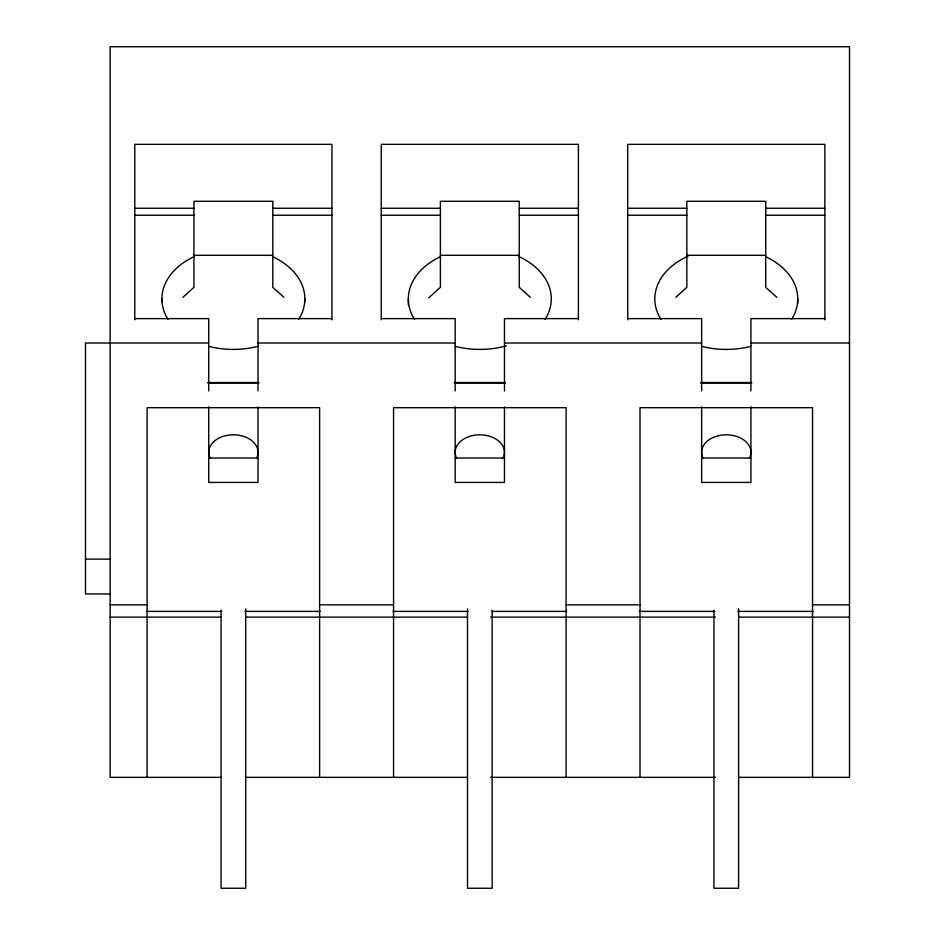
<?xml version="1.0" encoding="UTF-8"?>
<svg xmlns="http://www.w3.org/2000/svg" width="935" height="935" viewBox="0 0 935 935"><rect width="100%" height="100%" fill="white"/><g stroke="black" fill="none" stroke-linecap="round" stroke-linejoin="round"><path stroke-width="1.4" d="M182.851 297.295L193.942 287.337L193.942 201.282L272.798 201.282L272.798 287.337L283.889 297.295M428.768 297.762L440.385 287.337L440.385 201.282L519.252 201.282L519.252 287.337L530.344 297.295M675.748 297.295L686.839 287.337L686.839 201.282L765.707 201.282L765.707 287.337L776.798 297.295M134.792 208.26L193.942 208.26M272.798 208.26L331.948 208.26M381.246 208.26L440.385 208.26M519.252 208.26L578.403 208.26M627.689 208.26L686.839 208.26M765.707 208.26L824.857 208.26M134.792 215.225L193.942 215.225M272.798 215.225L331.948 215.225M381.246 215.225L440.385 215.225M519.252 215.225L578.403 215.225M627.689 215.225L686.839 215.225M765.707 215.225L824.857 215.225M193.942 255.313L272.798 255.313M440.385 255.313L519.252 255.313M686.839 255.313L765.707 255.313M134.792 318.613L208.727 318.613L208.727 390.935M331.948 318.613L258.013 318.613L258.013 390.935M381.246 318.613L455.181 318.613L455.181 390.935M578.403 318.613L504.468 318.613L504.468 390.935M627.689 318.613L701.636 318.613L701.636 390.935M824.857 318.613L750.922 318.613L750.922 390.935M208.727 343.005L85.494 343.005L85.494 593.947L110.143 593.947M258.013 343.005L455.181 343.005M504.468 343.005L701.636 343.005M750.922 343.005L849.506 343.005M208.026 382.532L258.714 382.532M454.468 382.532L505.169 382.532M700.923 382.532L751.623 382.532M207.85 383.023L258.89 383.023M454.305 383.023L505.344 383.023M700.759 383.023L751.798 383.023M208.727 458.021L258.013 458.021M455.181 458.021L504.468 458.021M701.636 458.021L750.922 458.021M85.494 559.095L110.143 559.095M110.143 604.828L147.111 604.828M319.63 604.828L393.565 604.828M566.084 604.828L640.019 604.828M812.538 604.828L849.506 604.828M146.386 611.385L221.77 611.385M244.97 611.385L320.354 611.385M392.84 611.385L468.225 611.385M491.424 611.385L566.809 611.385M639.295 611.385L714.679 611.385M737.879 611.385L813.263 611.385M110.143 617.147L221.046 617.147M245.695 617.147L467.5 617.147M490.7 617.147L715.404 617.147M738.603 617.147L849.506 617.147M221.046 777.347L110.143 777.347L110.143 46.75L849.506 46.75L849.506 777.347L738.603 777.347M245.695 777.347L467.5 777.347M490.7 777.347L715.404 777.347M824.857 319.793L824.857 144.341L627.689 144.341L627.689 319.793M812.538 777.347L812.538 407.672L640.019 407.672L640.019 777.347M797.742 298.873L797.742 303.232M750.922 406.9L750.922 482.425L701.636 482.425L701.636 406.9M738.603 608.802L738.603 888.25L713.954 888.25L713.954 610.263M578.403 319.793L578.403 144.341L381.246 144.341L381.246 319.793M566.084 777.347L566.084 407.672L393.565 407.672L393.565 777.347M504.468 406.9L504.468 482.425L455.181 482.425L455.181 406.9M492.149 610.263L492.149 888.25L467.5 888.25L467.5 608.802M408.35 298.873L408.35 304.681M331.948 319.793L331.948 144.341L134.792 144.341L134.792 319.793M319.63 777.347L319.63 407.672L147.111 407.672L147.111 777.347M304.845 298.873L304.845 301.783M258.013 406.9L258.013 482.425L208.727 482.425L208.727 406.9M245.695 608.802L245.695 888.25L221.046 888.25L221.046 610.263M161.895 298.873L161.895 301.783M272.482 256.576A71.469 50.537 0 0 1 298.662 319.431M258.27 346.254A71.469 50.537 0 0 1 208.47 346.254M168.078 319.431A71.469 50.537 0 0 1 194.258 256.576M210.211 458.197A24.649 17.426 0 0 1 233.364 434.81A24.649 17.426 0 0 1 256.529 458.197M765.823 256.774A71.469 50.537 0 0 1 791.571 319.431M751.179 346.254A71.469 50.537 0 0 1 701.367 346.254M660.987 319.431A71.469 50.537 0 0 1 687.985 256.202M703.12 458.197A24.649 17.426 0 0 1 726.273 434.81A24.649 17.426 0 0 1 749.438 458.197M518.937 256.576A71.469 50.537 0 0 1 545.117 319.431M506.127 345.868A71.469 50.537 0 0 1 454.924 346.254M414.532 319.431A71.469 50.537 0 0 1 440.712 256.576M456.666 458.197A24.649 17.426 0 0 1 479.819 434.81A24.649 17.426 0 0 1 502.983 458.197"/></g></svg>
